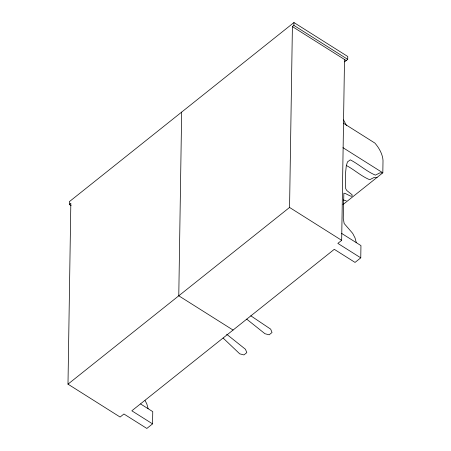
<?xml version="1.0" encoding="UTF-8"?>
<svg xmlns="http://www.w3.org/2000/svg" width="451" height="451" viewBox="0 0 451 451"><rect width="100%" height="100%" fill="white"/><g stroke="black" fill="none" stroke-linecap="round" stroke-linejoin="round"><path stroke-width="0.68" d="M71.1 205.617L69.33 204.495L69.369 201.648L293.951 22.55L347.772 56.51L347.727 59.357L344.587 61.86M140.639 403.989L152.754 411.633L152.562 423.878L146.834 428.45L123.924 413.995L120.101 417.04L67.988 384.156L70.83 203.294L69.33 204.495M181.663 112.102L178.776 295.805L233.06 330.059M67.988 384.156L289.559 207.454L292.4 26.592L293.905 25.397L293.951 22.55M152.562 423.878L131.822 410.793L334.292 249.324L355.033 262.414L360.761 257.842L337.85 243.388L341.672 240.338L344.513 59.476M360.761 257.842L360.952 245.598L341.576 233.37M342.974 204.585L382.82 172.812L383.012 160.567A20.814 11.14 51.4 0 0 374.86 143.057L343.346 123.168M377.087 177.384L374.088 177.474L369.707 179.718C361.223 176.256 354.418 169.739 346.34 165.489M346.255 200.83L343.358 199.956M293.905 25.397L347.727 59.357M292.4 26.592L346.221 60.558M342.957 147.663L382.82 172.812L379.815 172.902L375.435 175.146C366.353 171.346 359.03 164.356 350.297 159.846L347.467 161.92L346.283 165.895L345.534 173.257L345.697 188.653L346.763 190.485L352.169 194.826L351.983 196.258L350.342 196.016L345.331 193.496L343.859 193.175L343.262 218.385L344.164 223.516L352.676 233.364L355.01 237.863L356.307 242.666M289.559 207.454L341.672 240.338M250.812 315.807L270.69 329.162L272.032 332.517L269.162 334.8L264.962 333.729L246.669 319.116M226.639 334.23L245.474 349.277L246.81 352.631L243.946 354.914L239.74 353.843L223.115 338.047M343.538 119.921L346.419 125.451M145.064 400.527L146.812 403.899L148.108 408.702"/></g></svg>
